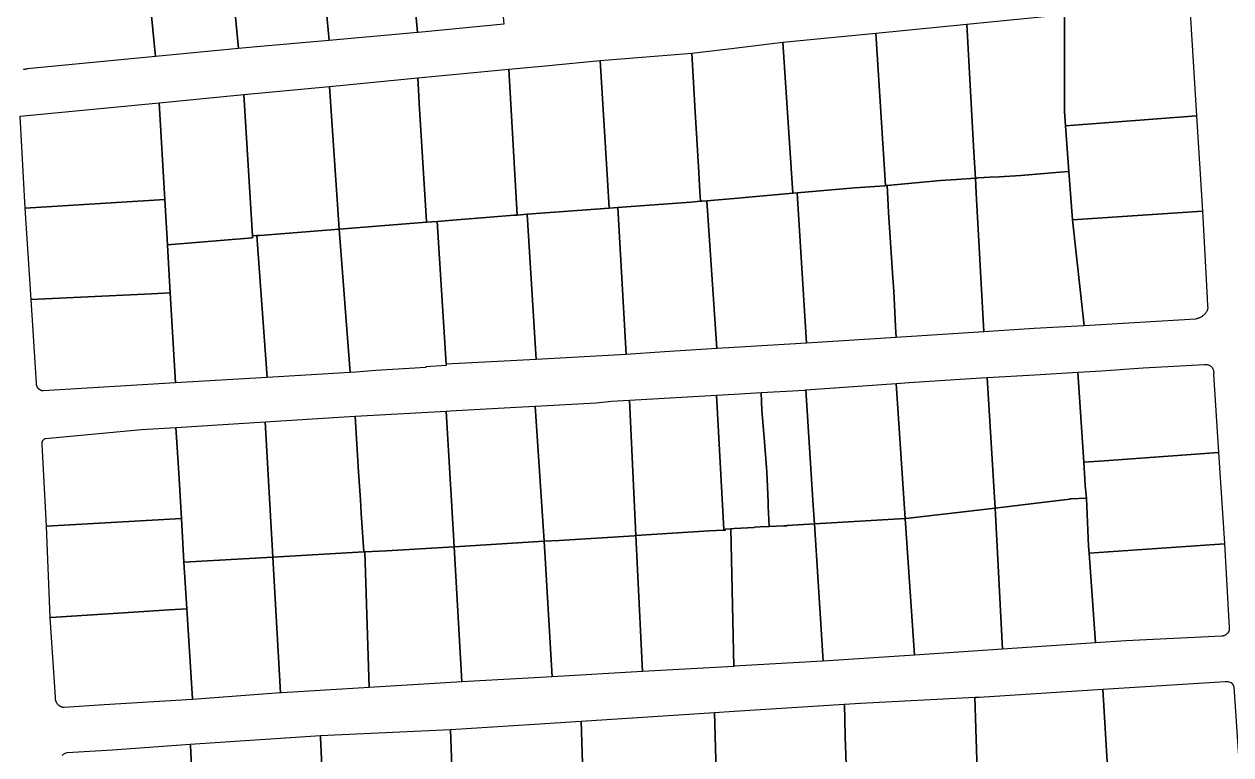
# Model space of a CAD drawing. Header units: metres. Extents: x 3 to 1005126, y 39 to 4383651.
# Drawn here: x 478748.8 to 479016.1, y 4364589.4 to 4364751.3 of the extents above; entities that cross this region are included whole.
import ezdxf

# ---------------------------------------------------------------- set-up
doc = ezdxf.new("R2010")
doc.units = ezdxf.units.M
doc.header["$MEASUREMENT"] = 0
doc.layers.add('TM_Llucmajor', color=7, linetype='Continuous')

msp = doc.modelspace()

# ---------------------------------------------------------------- linework, layer by layer
at = {"layer": 'TM_Llucmajor', "linetype": 'Continuous', "flags": 128}
for points in [[(478835.94, 4364749.46), (478833.07, 4364781.56), (478832.62, 4364785.69), (478835.52, 4364786.05), (478844.21, 4364787.23), (478848.21, 4364787.77), (478848.81, 4364787.85), (478851.77, 4364788.26), (478852.15, 4364783.87), (478855.02, 4364751.34), (478836.07, 4364749.47), (478835.94, 4364749.46)], [(478816.36, 4364747.74), (478813, 4364783.27), (478814.69, 4364783.48), (478830.18, 4364785.39), (478831.07, 4364785.5), (478832.62, 4364785.69), (478833.07, 4364781.56), (478835.94, 4364749.46), (478816.36, 4364747.74)], [(478796.24, 4364745.91), (478792.96, 4364780.62), (478794.78, 4364780.87), (478803.79, 4364782.13), (478813, 4364783.27), (478816.36, 4364747.74), (478801.98, 4364746.47), (478796.24, 4364745.91)], [(478775.58, 4364768.03), (478775.34, 4364770.44), (478774.52, 4364778.04), (478792.96, 4364780.62), (478796.24, 4364745.91), (478777.91, 4364744.15), (478777.62, 4364747.16), (478777.03, 4364753.18), (478775.58, 4364768.03)], [(478979.49, 4364728.82), (478979.26, 4364731.98), (478979.24, 4364753.47), (479005.62, 4364755.92), (479005.71, 4364755.93), (479005.81, 4364755.92), (479005.93, 4364755.91), (479006.04, 4364755.89), (479006.17, 4364755.85), (479006.29, 4364755.81), (479006.35, 4364755.78), (479006.41, 4364755.75), (479006.47, 4364755.72), (479006.53, 4364755.68), (479006.63, 4364755.61), (479006.73, 4364755.53), (479006.81, 4364755.44), (479006.87, 4364755.36), (479006.92, 4364755.27), (479006.96, 4364755.19), (479006.98, 4364755.11), (479006.99, 4364755.04), (479008.5, 4364731.01), (478979.49, 4364728.82)], [(478959.18, 4364722.95), (478957.64, 4364751.34), (478979.24, 4364753.47), (478979.26, 4364731.98), (478979.49, 4364728.82), (478980.22, 4364718.69), (478978.22, 4364718.53), (478973.94, 4364718.18), (478969.58, 4364717.82), (478964.74, 4364717.52), (478962.77, 4364717.41), (478960.09, 4364717.27), (478959.87, 4364717.25), (478959.49, 4364717.22), (478959.18, 4364722.95)], [(478939.56, 4364715.56), (478937.48, 4364749.36), (478957.64, 4364751.34), (478959.18, 4364722.95), (478959.49, 4364717.22), (478955.29, 4364716.91), (478951.74, 4364716.66), (478943.88, 4364715.94), (478939.97, 4364715.6), (478939.56, 4364715.56)], [(478898.48, 4364714.2), (478898.23, 4364718.45), (478897.94, 4364723.41), (478897.44, 4364731.89), (478896.72, 4364744.88), (478906.1, 4364746.02), (478916.85, 4364747.33), (478919.07, 4364713.88), (478906.1, 4364712.74), (478900, 4364712.21), (478898.9, 4364712.11), (478898.61, 4364712.09), (478898.48, 4364714.2)], [(478919.07, 4364713.88), (478916.85, 4364747.33), (478937.48, 4364749.36), (478939.56, 4364715.56), (478939.42, 4364715.55), (478935.03, 4364715.24), (478932.71, 4364715.08), (478920.05, 4364713.97), (478919.07, 4364713.88)], [(478877.99, 4364716.79), (478876.37, 4364743.31), (478896.72, 4364744.88), (478897.44, 4364731.89), (478897.94, 4364723.41), (478898.23, 4364718.45), (478898.48, 4364714.2), (478898.61, 4364712.09), (478896.48, 4364711.93), (478882.22, 4364710.86), (478880.28, 4364710.71), (478878.36, 4364710.57), (478877.99, 4364716.79)], [(478857.99, 4364709.04), (478856.18, 4364741.34), (478863.48, 4364742.04), (478876.37, 4364743.31), (478877.99, 4364716.79), (478878.36, 4364710.57), (478860.24, 4364709.21), (478857.99, 4364709.04)], [(478818.58, 4364705.92), (478816.43, 4364737.54), (478835.96, 4364739.41), (478836.2, 4364735.4), (478836.3, 4364733.78), (478837.82, 4364708.82), (478837.9, 4364707.57), (478837.9, 4364707.45), (478818.58, 4364705.92)], [(478837.9, 4364707.45), (478837.9, 4364707.57), (478837.82, 4364708.82), (478836.3, 4364733.78), (478836.2, 4364735.4), (478835.96, 4364739.41), (478856.18, 4364741.34), (478857.99, 4364709.04), (478857.31, 4364708.99), (478851.92, 4364708.56), (478844.6, 4364707.98), (478840.3, 4364707.64), (478837.9, 4364707.45)], [(478799.36, 4364704.42), (478797.42, 4364735.72), (478816.43, 4364737.54), (478818.58, 4364705.92), (478801, 4364704.52), (478800.33, 4364704.48), (478799.36, 4364704.42)], [(478749.02, 4364710.56), (478747.9, 4364730.93), (478778.67, 4364733.92), (478779.92, 4364712.45), (478749.02, 4364710.56)], [(478779.92, 4364712.45), (478778.67, 4364733.92), (478797.42, 4364735.72), (478799.36, 4364704.42), (478799.38, 4364704), (478780.51, 4364702.45), (478779.92, 4364712.45)], [(478980.22, 4364718.69), (478979.49, 4364728.82), (479008.5, 4364731.01), (479009.83, 4364709.93), (478981, 4364707.97), (478980.22, 4364718.69)], [(478959.67, 4364713.9), (478959.49, 4364717.22), (478959.87, 4364717.25), (478960.09, 4364717.27), (478962.77, 4364717.41), (478964.74, 4364717.52), (478969.58, 4364717.82), (478973.94, 4364718.18), (478978.22, 4364718.53), (478980.22, 4364718.69), (478981, 4364707.97), (478983.63, 4364684.53), (478972.55, 4364683.87), (478961.34, 4364683.16), (478959.67, 4364713.9)], [(478922.08, 4364680.69), (478920.05, 4364713.97), (478932.71, 4364715.08), (478935.03, 4364715.24), (478939.42, 4364715.55), (478939.56, 4364715.56), (478939.97, 4364715.6), (478940.18, 4364711.22), (478940.26, 4364709.61), (478941.23, 4364695.13), (478941.42, 4364692.19), (478941.84, 4364684.33), (478941.96, 4364681.94), (478922.08, 4364680.69)], [(478940.18, 4364711.22), (478939.97, 4364715.6), (478943.88, 4364715.94), (478951.74, 4364716.66), (478955.29, 4364716.91), (478959.49, 4364717.22), (478959.67, 4364713.9), (478961.34, 4364683.16), (478941.96, 4364681.94), (478941.84, 4364684.33), (478941.42, 4364692.19), (478941.23, 4364695.13), (478940.26, 4364709.61), (478940.18, 4364711.22)], [(478750.31, 4364690.33), (478749.02, 4364710.56), (478779.92, 4364712.45), (478780.51, 4364702.45), (478780.83, 4364696.95), (478781.13, 4364691.8), (478777.02, 4364691.6), (478750.31, 4364690.33)], [(478902.24, 4364679.44), (478900, 4364712.21), (478906.1, 4364712.74), (478919.07, 4364713.88), (478920.05, 4364713.97), (478922.08, 4364680.69), (478906.1, 4364679.68), (478902.24, 4364679.44)], [(478862.17, 4364677.07), (478860.24, 4364709.21), (478878.36, 4364710.57), (478880.28, 4364710.71), (478882.15, 4364678.16), (478862.17, 4364677.07)], [(478882.15, 4364678.16), (478880.28, 4364710.71), (478882.22, 4364710.86), (478896.48, 4364711.93), (478898.61, 4364712.09), (478898.9, 4364712.11), (478900, 4364712.21), (478902.24, 4364679.44), (478890.67, 4364678.71), (478882.15, 4364678.16)], [(478983.63, 4364684.53), (478981, 4364707.97), (479009.83, 4364709.93), (479010.85, 4364690.65), (479010.95, 4364688.76), (479010.96, 4364688.67), (479010.97, 4364688.58), (479010.97, 4364688.48), (479010.96, 4364688.38), (479010.95, 4364688.28), (479010.93, 4364688.18), (479010.9, 4364688.07), (479010.86, 4364687.96), (479010.82, 4364687.85), (479010.77, 4364687.73), (479010.7, 4364687.62), (479010.64, 4364687.51), (479010.56, 4364687.4), (479010.47, 4364687.28), (479010.38, 4364687.18), (479010.28, 4364687.07), (479010.18, 4364686.96), (479010.07, 4364686.86), (479009.95, 4364686.77), (479009.83, 4364686.68), (479009.71, 4364686.59), (479009.58, 4364686.51), (479009.45, 4364686.43), (479009.32, 4364686.36), (479009.19, 4364686.3), (479009.05, 4364686.24), (479008.92, 4364686.19), (479008.79, 4364686.14), (479008.66, 4364686.1), (479008.54, 4364686.06), (479008.41, 4364686.03), (479008.29, 4364686.01), (478983.63, 4364684.53)], [(478820.97, 4364674.15), (478818.58, 4364705.92), (478837.9, 4364707.45), (478840.3, 4364707.64), (478842.24, 4364675.99), (478842.26, 4364675.74), (478837.73, 4364675.4), (478837.74, 4364675.23), (478826.68, 4364674.59), (478822.24, 4364674.23), (478820.97, 4364674.15)], [(478842.24, 4364675.99), (478840.3, 4364707.64), (478844.6, 4364707.98), (478851.92, 4364708.56), (478857.31, 4364708.99), (478857.99, 4364709.04), (478860.24, 4364709.21), (478862.17, 4364677.07), (478842.24, 4364675.99)], [(478780.83, 4364696.95), (478780.51, 4364702.45), (478799.38, 4364704), (478799.36, 4364704.42), (478800.33, 4364704.48), (478802.61, 4364673.06), (478782.3, 4364671.84), (478781.13, 4364691.8), (478780.83, 4364696.95)], [(478802.61, 4364673.06), (478800.33, 4364704.48), (478801, 4364704.52), (478818.58, 4364705.92), (478820.97, 4364674.15), (478802.61, 4364673.06)], [(478782.3, 4364671.84), (478752.99, 4364670.07), (478752.92, 4364670.08), (478752.85, 4364670.09), (478752.78, 4364670.11), (478752.7, 4364670.13), (478752.63, 4364670.15), (478752.56, 4364670.18), (478752.49, 4364670.21), (478752.42, 4364670.24), (478752.34, 4364670.28), (478752.28, 4364670.32), (478752.21, 4364670.36), (478752.14, 4364670.41), (478752.08, 4364670.46), (478752.02, 4364670.52), (478751.96, 4364670.57), (478751.91, 4364670.64), (478751.85, 4364670.7), (478751.8, 4364670.76), (478751.76, 4364670.83), (478751.72, 4364670.9), (478751.68, 4364670.97), (478751.64, 4364671.05), (478751.61, 4364671.12), (478751.59, 4364671.2), (478751.56, 4364671.27), (478751.54, 4364671.35), (478751.53, 4364671.42), (478751.51, 4364671.5), (478751.51, 4364671.57), (478751.5, 4364671.65), (478751.5, 4364671.72), (478751.5, 4364671.79), (478750.31, 4364690.33), (478777.02, 4364691.6), (478781.13, 4364691.8), (478782.3, 4364671.84)], [(478983.51, 4364654.28), (478982.23, 4364674.2), (478987.4, 4364674.49), (478996.66, 4364675.21), (479010.28, 4364675.91), (479010.4, 4364675.93), (479010.52, 4364675.93), (479010.64, 4364675.93), (479010.76, 4364675.92), (479010.87, 4364675.9), (479010.99, 4364675.88), (479011.1, 4364675.84), (479011.21, 4364675.8), (479011.32, 4364675.75), (479011.42, 4364675.7), (479011.52, 4364675.64), (479011.62, 4364675.57), (479011.71, 4364675.49), (479011.8, 4364675.41), (479011.87, 4364675.32), (479011.95, 4364675.23), (479012.02, 4364675.13), (479012.08, 4364675.03), (479012.13, 4364674.93), (479012.18, 4364674.82), (479012.21, 4364674.71), (479012.24, 4364674.59), (479012.27, 4364674.48), (479012.28, 4364674.36), (479012.29, 4364674.24), (479012.29, 4364674.12), (479012.28, 4364674), (479012.27, 4364673.89), (479012.24, 4364673.77), (479013.36, 4364656.43), (478988.02, 4364654.61), (478983.51, 4364654.28)], [(478943.96, 4364641.79), (478941.96, 4364671.73), (478944.86, 4364671.94), (478958.42, 4364672.8), (478962.14, 4364673.03), (478963.86, 4364644.12), (478944.08, 4364641.8), (478943.96, 4364641.79)], [(478963.86, 4364644.12), (478962.14, 4364673.03), (478972.64, 4364673.67), (478982.23, 4364674.2), (478983.51, 4364654.28), (478983.75, 4364650.51), (478983.84, 4364649.07), (478984.11, 4364646.35), (478980.66, 4364646.2), (478980.4, 4364646.18), (478980.4, 4364646.07), (478976.74, 4364645.64), (478974.82, 4364645.4), (478974.25, 4364645.33), (478969.97, 4364644.83), (478963.86, 4364644.12)], [(478903.8, 4364639.24), (478903.79, 4364639.38), (478902.14, 4364669.13), (478906.1, 4364669.36), (478912.03, 4364669.7), (478912.19, 4364665.74), (478912.69, 4364659.79), (478913.33, 4364652.12), (478913.39, 4364650.56), (478913.58, 4364645.4), (478913.63, 4364644.13), (478913.66, 4364643.37), (478913.67, 4364642.97), (478913.8, 4364640.01), (478911.85, 4364639.93), (478910.49, 4364639.88), (478910.5, 4364639.78), (478906.1, 4364639.56), (478905.31, 4364639.52), (478904.17, 4364639.46), (478904.05, 4364639.26), (478903.8, 4364639.24)], [(478912.19, 4364665.74), (478912.03, 4364669.7), (478921.75, 4364670.27), (478921.96, 4364670.29), (478923.6, 4364644.72), (478923.87, 4364640.64), (478917.79, 4364640.29), (478917.8, 4364640.18), (478917.08, 4364640.15), (478913.8, 4364640.01), (478913.67, 4364642.97), (478913.66, 4364643.37), (478913.63, 4364644.13), (478913.58, 4364645.4), (478913.39, 4364650.56), (478913.33, 4364652.12), (478912.69, 4364659.79), (478912.19, 4364665.74)], [(478923.6, 4364644.72), (478921.96, 4364670.29), (478941.96, 4364671.73), (478943.96, 4364641.79), (478923.87, 4364640.64), (478923.6, 4364644.72)], [(478863.99, 4364636.77), (478862.02, 4364666.69), (478875.51, 4364667.43), (478878.89, 4364667.77), (478882.9, 4364668), (478884.27, 4364638.02), (478883.91, 4364638), (478867.32, 4364636.97), (478863.99, 4364636.77)], [(478884.27, 4364638.02), (478882.9, 4364668), (478902.14, 4364669.13), (478903.79, 4364639.38), (478903.8, 4364639.24), (478900.56, 4364639.05), (478884.27, 4364638.02)], [(478803.89, 4364633.25), (478802.18, 4364663.21), (478819.71, 4364664.31), (478822.09, 4364664.45), (478822.88, 4364652.06), (478823.27, 4364645.95), (478823.46, 4364643), (478824.01, 4364634.39), (478803.89, 4364633.25)], [(478822.88, 4364652.06), (478822.09, 4364664.45), (478842.29, 4364665.62), (478843.26, 4364649.36), (478843.37, 4364646.96), (478844.03, 4364635.52), (478829.06, 4364634.68), (478824.25, 4364634.4), (478824.01, 4364634.39), (478823.46, 4364643), (478823.27, 4364645.95), (478822.88, 4364652.06)], [(478844.03, 4364635.52), (478843.37, 4364646.96), (478843.26, 4364649.36), (478842.29, 4364665.62), (478843.18, 4364665.67), (478857.77, 4364666.5), (478862.02, 4364666.69), (478863.99, 4364636.77), (478844.03, 4364635.52)], [(478753.74, 4364640.13), (478752.79, 4364658.31), (478752.78, 4364658.4), (478752.77, 4364658.5), (478752.77, 4364658.59), (478752.78, 4364658.69), (478752.8, 4364658.79), (478752.83, 4364658.89), (478752.87, 4364658.99), (478752.92, 4364659.08), (478752.98, 4364659.17), (478753.04, 4364659.25), (478753.11, 4364659.32), (478753.19, 4364659.39), (478753.27, 4364659.45), (478753.36, 4364659.5), (478753.44, 4364659.54), (478753.53, 4364659.57), (478774.8, 4364661.5), (478782.42, 4364661.98), (478782.68, 4364657.53), (478783.02, 4364651.84), (478783.62, 4364641.82), (478753.74, 4364640.13)], [(478782.68, 4364657.53), (478782.42, 4364661.98), (478802.18, 4364663.21), (478803.89, 4364633.25), (478784.19, 4364632.14), (478783.62, 4364641.82), (478783.02, 4364651.84), (478782.68, 4364657.53)], [(478983.75, 4364650.51), (478983.51, 4364654.28), (478988.02, 4364654.61), (479013.36, 4364656.43), (479014.68, 4364636.29), (479014.68, 4364636.22), (478984.69, 4364634.13), (478984.58, 4364635.71), (478984.11, 4364646.35), (478983.84, 4364649.07), (478983.75, 4364650.51)], [(478965.47, 4364612.85), (478963.86, 4364644.12), (478969.97, 4364644.83), (478974.25, 4364645.33), (478974.82, 4364645.4), (478976.74, 4364645.64), (478980.4, 4364646.07), (478980.4, 4364646.18), (478980.66, 4364646.2), (478984.11, 4364646.35), (478984.58, 4364635.71), (478984.69, 4364634.13), (478986.08, 4364614.23), (478965.47, 4364612.85)], [(478945.98, 4364611.55), (478943.96, 4364641.79), (478944.08, 4364641.8), (478963.86, 4364644.12), (478965.47, 4364612.85), (478945.98, 4364611.55)], [(478753.74, 4364640.13), (478783.62, 4364641.82), (478784.19, 4364632.14), (478784.6, 4364625.23), (478784.66, 4364624.21), (478784.81, 4364621.81), (478780.88, 4364621.56), (478770.78, 4364620.91), (478754.69, 4364619.89), (478754.58, 4364619.88), (478753.74, 4364640.13)], [(478905.98, 4364609.05), (478905.31, 4364639.52), (478906.1, 4364639.56), (478910.5, 4364639.78), (478910.49, 4364639.88), (478911.85, 4364639.93), (478913.8, 4364640.01), (478917.08, 4364640.15), (478917.8, 4364640.18), (478917.79, 4364640.29), (478923.87, 4364640.64), (478925.52, 4364614.91), (478925.77, 4364610.19), (478924.38, 4364610.1), (478906.1, 4364609.06), (478905.98, 4364609.05)], [(478925.77, 4364610.19), (478925.52, 4364614.91), (478923.87, 4364640.64), (478943.96, 4364641.79), (478945.98, 4364611.55), (478925.77, 4364610.19)], [(478865.76, 4364606.74), (478864.36, 4364630.58), (478863.99, 4364636.77), (478867.32, 4364636.97), (478883.91, 4364638), (478884.27, 4364638.02), (478885.75, 4364607.89), (478865.76, 4364606.74)], [(478885.75, 4364607.89), (478884.27, 4364638.02), (478900.56, 4364639.05), (478903.8, 4364639.24), (478904.05, 4364639.26), (478904.17, 4364639.46), (478905.31, 4364639.52), (478905.98, 4364609.05), (478885.75, 4364607.89)], [(478825.21, 4364604.37), (478824.25, 4364634.4), (478829.06, 4364634.68), (478844.03, 4364635.52), (478845.74, 4364605.61), (478825.21, 4364604.37)], [(478845.74, 4364605.61), (478844.03, 4364635.52), (478863.99, 4364636.77), (478864.36, 4364630.58), (478865.76, 4364606.74), (478845.74, 4364605.61)], [(478986.08, 4364614.23), (478984.69, 4364634.13), (479014.68, 4364636.22), (479015.74, 4364617.68), (479015.74, 4364617.6), (479015.75, 4364617.49), (479015.75, 4364617.37), (479015.74, 4364617.26), (479015.72, 4364617.14), (479015.7, 4364617.03), (479015.66, 4364616.92), (479015.62, 4364616.8), (479015.58, 4364616.7), (479015.52, 4364616.6), (479015.46, 4364616.5), (479015.39, 4364616.4), (479015.31, 4364616.31), (479015.23, 4364616.23), (479015.15, 4364616.15), (479015.06, 4364616.08), (479014.96, 4364616.01), (479014.86, 4364615.96), (479014.75, 4364615.9), (479014.65, 4364615.86), (479014.54, 4364615.82), (479014.42, 4364615.79), (479014.31, 4364615.77), (479014.19, 4364615.76), (479014.08, 4364615.75), (478992.82, 4364614.68), (478986.08, 4364614.23)], [(478805.6, 4364603.18), (478786.1, 4364601.7), (478786.09, 4364601.86), (478784.82, 4364621.81), (478784.81, 4364621.81), (478784.66, 4364624.21), (478784.6, 4364625.23), (478784.19, 4364632.14), (478803.89, 4364633.25), (478805.6, 4364603.18)], [(478805.6, 4364603.18), (478803.89, 4364633.25), (478824.01, 4364634.39), (478824.25, 4364634.4), (478825.21, 4364604.37), (478805.86, 4364603.2), (478805.6, 4364603.18)], [(478786.09, 4364601.86), (478786.1, 4364601.7), (478766.5, 4364600.52), (478757.68, 4364599.92), (478757.59, 4364599.93), (478757.5, 4364599.94), (478757.42, 4364599.96), (478757.33, 4364599.97), (478757.24, 4364600), (478757.15, 4364600.03), (478757.06, 4364600.06), (478756.97, 4364600.1), (478756.88, 4364600.14), (478756.8, 4364600.18), (478756.71, 4364600.23), (478756.63, 4364600.29), (478756.55, 4364600.35), (478756.47, 4364600.41), (478756.4, 4364600.47), (478756.33, 4364600.54), (478756.26, 4364600.62), (478756.19, 4364600.69), (478756.13, 4364600.77), (478756.08, 4364600.85), (478756.02, 4364600.94), (478755.98, 4364601.02), (478755.93, 4364601.11), (478755.89, 4364601.2), (478755.86, 4364601.29), (478755.83, 4364601.37), (478755.8, 4364601.46), (478755.78, 4364601.55), (478755.76, 4364601.64), (478755.75, 4364601.73), (478755.74, 4364601.82), (478755.73, 4364601.91), (478755.72, 4364602.23), (478754.58, 4364619.88), (478754.69, 4364619.89), (478770.78, 4364620.91), (478780.88, 4364621.56), (478784.81, 4364621.81), (478784.82, 4364621.81), (478786.09, 4364601.86)], [(478988.99, 4364582.94), (478987.74, 4364603.98), (479014.85, 4364605.7), (479015.5, 4364605.66), (479015.86, 4364605.57), (479016.13, 4364605.45), (479016.4, 4364605.21), (479016.63, 4364604.89), (479016.77, 4364604.5), (479017.91, 4364587), (479017.9, 4364586.42), (479017.84, 4364586.08), (479017.7, 4364585.72), (479017.53, 4364585.45), (479017.25, 4364585.19), (479016.97, 4364585), (479016.57, 4364584.87), (478990.12, 4364583.01), (478988.99, 4364582.94)], [(478960.06, 4364581.34), (478959.4, 4364602.2), (478960.34, 4364602.25), (478987.74, 4364603.98), (478988.99, 4364582.94), (478960.06, 4364581.34)], [(478901.93, 4364590.86), (478901.93, 4364590.93), (478901.72, 4364598.81), (478906.1, 4364599.1), (478930.47, 4364600.69), (478930.68, 4364593.61), (478930.69, 4364593.46), (478930.92, 4364585.38), (478930.94, 4364584.98), (478931.11, 4364579.49), (478923.42, 4364578.97), (478921.72, 4364578.95), (478906.1, 4364577.86), (478902.28, 4364577.59), (478902.12, 4364583.8), (478901.93, 4364590.86)], [(478930.68, 4364593.61), (478930.47, 4364600.69), (478934.06, 4364600.92), (478959.4, 4364602.2), (478960.06, 4364581.34), (478951.5, 4364580.87), (478931.11, 4364579.49), (478930.94, 4364584.98), (478930.92, 4364585.38), (478930.69, 4364593.46), (478930.68, 4364593.61)], [(478872.82, 4364575.97), (478872.19, 4364596.89), (478901.72, 4364598.81), (478901.93, 4364590.93), (478901.93, 4364590.86), (478902.12, 4364583.8), (478902.28, 4364577.59), (478872.82, 4364575.97)], [(478840.53, 4364574.15), (478815.48, 4364572.3), (478815.47, 4364572.59), (478815.06, 4364580.74), (478814.44, 4364593.26), (478814.42, 4364593.7), (478843.26, 4364595.05), (478843.98, 4364574.37), (478840.53, 4364574.15)], [(478843.98, 4364574.37), (478843.26, 4364595.05), (478861.81, 4364596.21), (478872.19, 4364596.89), (478872.82, 4364575.97), (478845.18, 4364574.43), (478843.98, 4364574.37)], [(478786.18, 4364581.05), (478785.6, 4364591.53), (478785.58, 4364591.83), (478814.42, 4364593.7), (478814.44, 4364593.26), (478815.06, 4364580.74), (478815.47, 4364572.59), (478815.48, 4364572.3), (478786.77, 4364570.6), (478786.76, 4364570.75), (478786.18, 4364581.05)]]:
    msp.add_lwpolyline(points, close=True, dxfattribs=at)
for points in [[(478744.74, 4364764.42), (478775.58, 4364768.03), (478777.03, 4364753.18), (478777.62, 4364747.16), (478777.91, 4364744.15), (478777.91, 4364744.15), (478749.49, 4364741.41), (478749.35, 4364741.38), (478749.22, 4364741.35), (478749.08, 4364741.34), (478748.94, 4364741.32), (478748.81, 4364741.32), (478748.67, 4364741.33)], [(478757.24, 4364589.38), (478757.33, 4364589.46), (478757.43, 4364589.54), (478757.53, 4364589.62), (478757.63, 4364589.68), (478757.74, 4364589.75), (478757.86, 4364589.79), (478758.31, 4364589.96), (478768.35, 4364590.54), (478785.58, 4364591.83), (478785.6, 4364591.53), (478786.18, 4364581.05)]]:
    msp.add_lwpolyline(points, dxfattribs=at)

doc.saveas('drawing.dxf')
